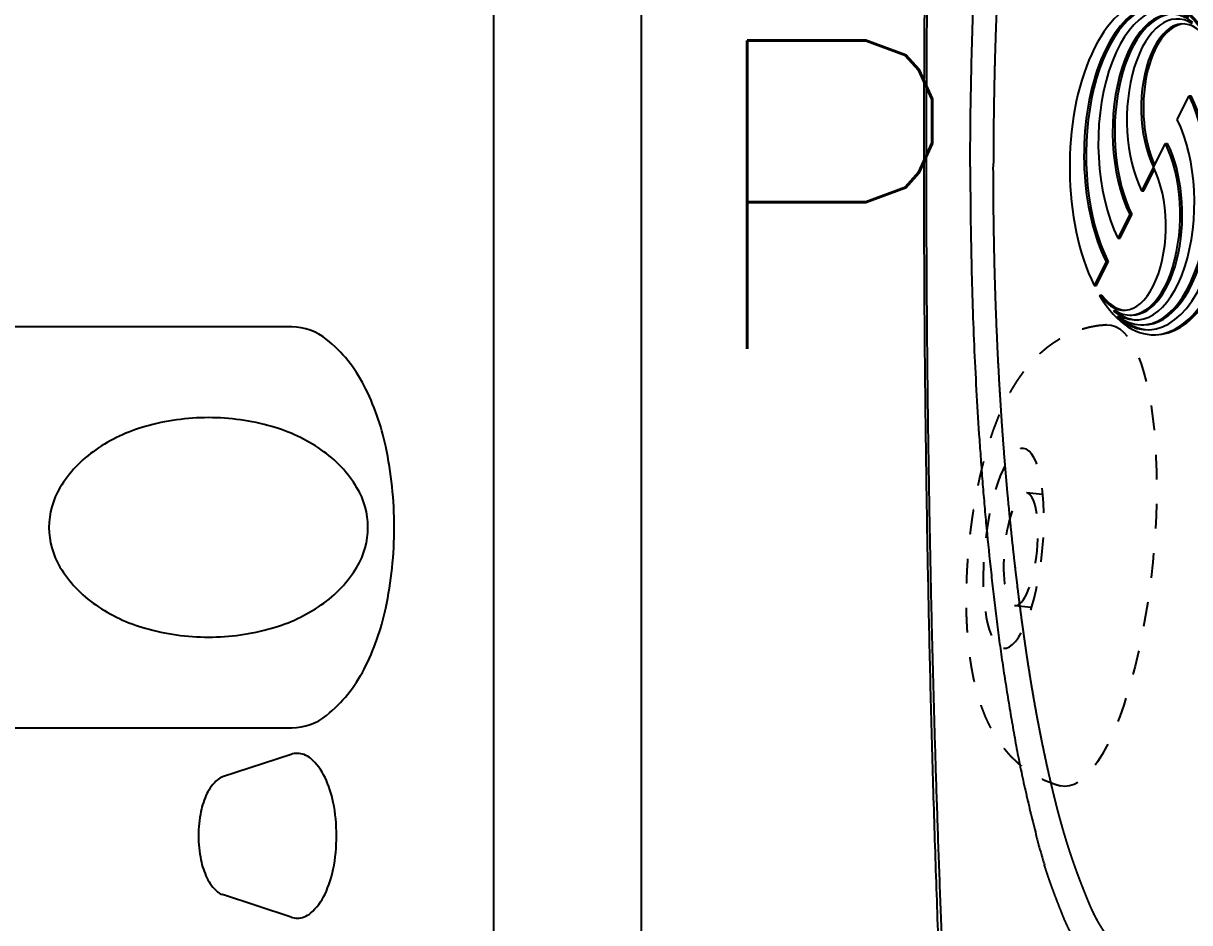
# Model space of a CAD drawing. Extents: x 941 to 1034, y 781 to 934.
# Drawn here: x 1018.178 to 1022.908, y 821.154 to 824.801 of the extents above; entities that cross this region are included whole.
import ezdxf

# ---------------------------------------------------------------- set-up
doc = ezdxf.new("R2010")
doc.units = 0
doc.header["$MEASUREMENT"] = 0
doc.linetypes.add('HIDDEN', pattern=[0.1875, 0.0625, -0.0625, 0.0625])
doc.layers.add('1', color=4, linetype='Continuous')
doc.layers.add('AM_VIS', color=7, linetype='Continuous', lineweight=30)
doc.styles.get("Standard").update_dxf_attribs({"font": 'simplex.shx', "height": 20})

# ---------------------------------------------------------------- blocks, each defined once
blk = doc.blocks.new('LOUNGE PILLOW')
at = {"layer": '1', "color": 3, "extrusion": (0, 1, 0)}
for p, q in [((-0.2453665222212464, -1.140948678194025), (-0.2453665222212464, -1.132288424156181)), ((-0.1492000314740665, -1.189031942996184), (-0.2453665222212464, -1.140948678194025)), ((-0.05303349646585787, -1.237115191071716), (-0.05303349646585787, -1.228454937033872)), ((0.04313304223697401, -1.285198460423135), (-0.05303349646585787, -1.237115191071716)), ((0.7231330339654107, -1.285198457224848), (0.7231330339654107, -1.276538203187004)), ((0.0431330358404125, -1.285198457224848), (0.1392995565850583, -1.333281717597179)), ((0.1392995565850583, -1.324621463559335), (0.0519493270443121, -1.280946348788957)), ((0.1392995371564894, -1.333281727311466), (0.1392995371564894, -1.32462147327362)), ((0.6832995666466672, -1.333281723377979), (0.6832995666466672, -1.324621469340135)), ((0.3316325914389608, -1.420787980986283), (0.2354660615957869, -1.372704735493269)), ((0.2354660615957869, -1.381364989531114), (0.2354660615957869, -1.372704735493269)), ((0.2354660615957869, -1.381364989531114), (0.3316325914389608, -1.429448235024129)), ((0.6434660604707858, -1.381364989531114), (0.6434660604707858, -1.372704735493269)), ((0.3316325914389608, -1.429448235024127), (0.3316325914389608, -1.420787980986283)), ((0.5239656262928492, -1.516954517841803), (0.4277991262083134, -1.468871248370959)), ((0.4277991262083134, -1.477531502408805), (0.4277991262083134, -1.468871248370959)), ((0.4277991262083134, -1.477531502408805), (0.5239656262928492, -1.525614771879649)), ((0.5620610458381066, -1.50291460062453), (0.5620610458381066, -1.494254346586686)), ((0.5640432629085126, -1.503746239635159), (0.5620610458381066, -1.50291460062453)), ((0.5239656457214323, -1.525614762165361), (0.5239656457214323, -1.516954508127517))]:
    blk.add_line(p, q, dxfattribs=at)
at = {"layer": '1', "color": 3, "linetype": 'Continuous'}
blk.add_lwpolyline([(-0.7649638754625698, -2.203038143821818, 0.0008560760000000001), (-0.4962059144741602, -2.205356875809368, 0.0008554172999999999), (-0.2274401725059505, -2.206732163993259, 0.000854853), (0.04132751470721985, -2.20720291327261, 0.0008542441), (0.3100952019203902, -2.206732163993259, 0.0008542917999999999), (0.5788609438886141, -2.205356875809368, 0.0008549892999999999), (0.8476208501219702, -2.203038143821818, 0.0008553716), (1.11636713964063, -2.199813900307248, 0.0008556071), (1.385093004087238, -2.195645240366538, 0.0008567161), (1.653820813778822, -2.190569123653853, 0.0008586967), (1.922553486582785, -2.184546645270078, 0.0008566673), (2.191192787628864, -2.177621573226718, 0.0008512312), (2.459701757262891, -2.169759865737046, 0.0008584089), (2.728455827761366, -2.160971249025835, 0.0008755677000000001), (2.997578522179012, -2.15121098245911, 0.0008505491000000001), (3.26557881025704, -2.140622041541121, 0.0007940603999999999), (3.531937311592216, -2.129208316761792, 0.0008717722999999999), (3.802533529064021, -2.116589512732217, 0.0010303616), (4.079389544804258, -2.102586666916455, 0.0007836229), (4.339290805507972, -2.088901868650996, 0.0002818738), (4.574233600803751, -2.076073950788654, 0.0010911858), (4.87581951566959, -2.057592178461697, 0.0018454134), (5.340132952084673, -2.026550932076329, 0.0009004750999999999), (5.948071604581045, -1.984351760623341, 0.0004789531)], format="xyb", dxfattribs=at)
at = {"layer": '1', "linetype": 'Continuous'}
blk.add_lwpolyline([(-0.7459111737410211, -2.213125211541154, 0.0005783407), (-0.5491029605626778, -2.214724202894985, 0.0005786909), (-0.35228988427194, -2.215874815286462, 0.0005787456), (-0.1554748627362557, -2.216557596266016, 0.0005790079), (0.04134307666686254, -2.216791025660736, 0.0005795511), (0.2381600434475217, -2.216557596266016, 0.0005795964), (0.434975064983206, -2.215873842663981, 0.000579149), (0.6317881412739439, -2.214723230272508, 0.0005788343), (0.8285973270747604, -2.213124238918677, 0.0005785789), (1.025399704518236, -2.211057416152926, 0.0005782644), (1.222196246226844, -2.208543187047297, 0.0005777981), (1.41898403433315, -2.205562099152228, 0.0005772702), (1.615762096214681, -2.202134577539754, 0.0005765557), (1.812527514003989, -2.198241169760319, 0.000575943), (2.009281260323561, -2.193902300885961, 0.0005752449), (2.206023335173398, -2.189099491089598, 0.0005737297000000001), (2.402746930196173, -2.183853165443267, 0.0005710676000000001), (2.599447182279448, -2.178146789364838, 0.0005703529), (2.796142571250343, -2.171997870058926, 0.0005711867), (2.992838932843725, -2.165387927698436, 0.0005679394), (3.189464292996206, -2.158343223090281, 0.0005605372)], format="xyb", dxfattribs=at)
at = {"layer": '1', "color": 3}
for centre, major_axis, start_param, end_param in [((0.0431330358404125, -1.276538203187004), (0.6799999981249998, 0), -6.78583008650255e-16, 2.356194490192351), ((0.0431330358404125, -1.285198457224848), (0.6799999981249998, 0), 5.585053606381851, 8.639379797371937), ((0.09121630199354058, -1.309240090301415), (0.6119999983125, 0), 5.878038335917992, 8.639379797371936), ((0.1392995681466687, -1.324621469340137), (0.5439999984999999, 0), 1.275531971147095e-16, 2.356194490192355), ((0.1392995681466687, -1.333281723377979), (0.5439999984999999, 0), 5.92421820393416, 8.63937979737194), ((0.0431330358404125, -1.285198457224848), (0.6799999981249998, 0), 2.443460952792043, 5.497787143782145), ((0.0431330358404125, -1.276538203187004), (0.6799999981249998, 0), 2.443460952792043, 3.141592653589794), ((-0.1972832949252563, -1.164990311270591), (0.3399999990624999, 0), 2.530727415391766, 5.49778722459435), ((-0.1011167626190002, -1.213073577423723), (0.4759999986875, 0), 2.766130967182529, 5.497787143782136), ((-0.1492000287721282, -1.189031944347157), (0.407999998875, 0), 2.832076719447309, 5.497787143782142), ((0.1873827954426588, -1.357323356454547), (0.4759999986875, 0), 5.907723618512688, 8.639379797371934), ((-0.004950230312729786, -1.261156824148284), (0.6119999983125, 0), 2.736445709132905, 5.497787143782139), ((-0.05303349646585787, -1.237115191071716), (0.5439999984999999, 0), 2.782625525431885, 5.497787143782144), ((-0.1972832949252563, -1.156330057232747), (0.3399999990624999, 0), 3.167066744123299, 5.461757521808035), ((0.2354660615957869, -1.372704735493269), (0.407999998875, 0), 2.653106499985954e-15, 2.356194422848834), ((0.2354660615957869, -1.381364989531114), (0.407999998875, 0), 5.973669315762607, 8.639379730028423), ((-0.1011167626190002, -1.204413323385879), (0.4759999986875, 0), 3.159787468530046, 5.497787143782136), ((0.2835493277489149, -1.405406622607678), (0.3399999990624999, 0), 5.672320185715757, 8.639379797371939), ((-0.004950230312729786, -1.252496570110438), (0.6119999983125, 0), 3.15574386782895, 5.497787143782138), ((0.09121630199354058, -1.300579836263569), (0.6119999983125, 0), 5.886814353593554, 6.26903409294043), ((0.1873827954426588, -1.348663102416701), (0.4759999986875, 0), 5.907723618512687, 6.264990492239334), ((0.2835493277489149, -1.396746368569834), (0.3399999990624999, 0), 5.672320185715757, 6.25771121664608), ((0.6271872879442526, -1.444000003072691), (0.003263999991, 0), 2.832087622090805, 5.907723620772615), ((0.6271872879442526, -1.435339749034847), (0.003263999991, 0), 4.979531656043787, 5.907723620772099), ((0.6511717038781057, -1.429315111684613), (0.0027199999925, 0), 2.782615549082954, 5.878038345269388)]:
    blk.add_ellipse(centre, major_axis=major_axis, ratio=0.5000000000000006, start_param=start_param, end_param=end_param, dxfattribs=at)
at = {"layer": '1', "color": 3, "linetype": 'Continuous'}
for points, degree, knots in [([(3.300545817769688, -1.212966751194426), (3.311993769196917, -1.224328520072334), (3.322188434615171, -1.236202624249916), (3.331174357663173, -1.248497501970675), (3.338996081944373, -1.261121591478105), (3.345698151093572, -1.273983331055), (3.351325108733789, -1.286991158984144), (3.356986214291709, -1.300077926588564), (3.361500466579386, -1.313274907977835), (3.364882685973953, -1.326536143553163), (3.367147692860527, -1.33981567379433), (3.368310307616198, -1.353067539181133), (3.368385350622091, -1.366245780154056), (3.368469313850909, -1.380990494288454), (3.36713968433429, -1.395580536928094), (3.364414535933108, -1.409973148001907), (3.360311942516049, -1.42412556736026), (3.354849977939992, -1.437995034932058), (3.348046716065824, -1.451538790646229), (3.34466302098842, -1.458274962285586), (3.340950652678288, -1.464919362826379), (3.336906167782587, -1.471466518144503), (3.332526122940578, -1.477910953997995), (3.327807074787557, -1.484247196144889), (3.322745579970714, -1.490469770343232), (3.317707378691395, -1.496663707615635), (3.312337962824031, -1.502736813465372), (3.306633836037975, -1.508682023609321), (3.300591501994674, -1.514492273725057), (3.294207464355623, -1.520160499568732), (3.28747822678622, -1.525679636778648), (3.280349987114761, -1.531526024700884), (3.273175429464615, -1.537320752744812), (3.265941140076976, -1.543059072903535), (3.258633705181254, -1.548736237013056), (3.251239711026543, -1.554347496987919), (3.243745743842368, -1.559888104742683), (3.236043492350305, -1.565582705879464), (3.228240402525913, -1.571203385343722), (3.220325546383464, -1.576745658406949), (3.212287995941082, -1.582205040419229), (3.20411682320912, -1.58757704673063), (3.195801100197869, -1.59285719257338), (3.178724053767183, -1.603700422414036), (3.161049887369202, -1.614150496779175), (3.142709012111183, -1.624151350532614), (3.123631839080588, -1.633646918498908), (3.103748779372822, -1.642581135463285), (3.082990244079312, -1.650897936368153), (3.066026392957099, -1.657694416474733), (3.049059155898817, -1.664435659346058), (3.032067655596379, -1.671108289756599), (3.015031014761178, -1.677698932441533), (2.997928356077196, -1.68419421213606), (2.980738802248098, -1.690580753614626), (2.963191458152437, -1.69710022714716), (2.945552570700698, -1.703505183892091), (2.927799778668088, -1.70978017244871), (2.909910720825778, -1.715909741416326), (2.891863035945079, -1.721878439394239), (2.87363436280117, -1.727670815021035)], 6, [0, 0, 0, 0, 0, 0, 0, 0.1, 0.1, 0.1, 0.1, 0.1, 0.1, 0.2, 0.2, 0.2, 0.2, 0.2, 0.2, 0.3, 0.3, 0.3, 0.3, 0.3, 0.3, 0.4, 0.4, 0.4, 0.4, 0.4, 0.4, 0.5, 0.5, 0.5, 0.5, 0.5, 0.5, 0.6, 0.6, 0.6, 0.6, 0.6, 0.6, 0.7, 0.7, 0.7, 0.7, 0.7, 0.7, 0.8, 0.8, 0.8, 0.8, 0.8, 0.8, 0.9000000000000001, 0.9000000000000001, 0.9000000000000001, 0.9000000000000001, 0.9000000000000001, 0.9000000000000001, 1, 1, 1, 1, 1, 1, 1]), ([(-3.198637771692773, -1.307236462497851), (-3.19856678357506, -1.311685638839347), (-3.198348384404625, -1.316084708246212), (-3.197986676481236, -1.320432302032717), (-3.197485762104634, -1.324727051513158), (-3.196849743574518, -1.328967588001813), (-3.196082723190614, -1.333152542812972), (-3.195188803252691, -1.337280547260928), (-3.194172086060476, -1.341350232659959), (-3.193036673913667, -1.345360230324349), (-3.191786669112048, -1.349309171568393), (-3.190426173955316, -1.353195687706364), (-3.188959290743185, -1.357018410052561), (-3.187390121775422, -1.360775969921256), (-3.185593814212751, -1.364769893261531), (-3.183704764352825, -1.368718642467396), (-3.181732509550841, -1.372628387478045), (-3.179426421728138, -1.37698766898048), (-3.177040769359607, -1.38131556365488), (-3.176927239092834, -1.381517793945179), (-3.176907240448827, -1.381553386101977), (-3.176671615903345, -1.38196974070377), (-3.176399163360543, -1.382445746636201), (-3.176101403259025, -1.382960892501476), (-3.175789856037397, -1.383494666901797), (-3.175476042134264, -1.38402655843937), (-3.175171481988286, -1.384536055716392), (-3.173353626380106, -1.387451182167982), (-3.171467398513045, -1.390283911059807), (-3.169527156898937, -1.393023176149629), (-3.16744617451657, -1.395790584087656), (-3.165342961138762, -1.398440384377594), (-3.163248866327478, -1.400958999107075), (-3.161195239644599, -1.403332850363721), (-3.159574290615808, -1.40515424163743), (-3.158013727693501, -1.406875359095398), (-3.156517747729907, -1.408501204040249), (-3.155090547577331, -1.410036777774604), (-3.153736324087987, -1.411487081601074), (-3.152459274114207, -1.412857116822284), (-3.151263594508222, -1.414151884740857), (-3.150797009263016, -1.414662405225354), (-3.150453262484348, -1.415040456980698), (-3.150412710882549, -1.415085173808706), (-3.150392460966643, -1.415107513403996), (-3.150382342446818, -1.41511867854301), (-3.150379813485898, -1.415121469344715), (-3.15037854910571, -1.415122864673251), (-3.150104577120615, -1.415422267068276), (-3.149760831464476, -1.415792791805128), (-3.14935793081942, -1.416222743516386), (-3.148906493867656, -1.41670042683462), (-3.148417139291325, -1.417214146392425), (-3.147900485772652, -1.417752206822374), (-3.147367151993777, -1.418302912757046), (-3.14682775663691, -1.418854568829033), (-3.146292918384205, -1.419395479670897), (-3.145773255917845, -1.419913949915244), (-3.145279387920027, -1.420398284194636), (-3.142612068836769, -1.422907018768385), (-3.139886953777136, -1.425321463164909), (-3.137127322661399, -1.427633493050262), (-3.134978542824271, -1.429351443149312), (-3.132836087099079, -1.431004161738773), (-3.130729372578472, -1.432580431436268), (-3.128687816355054, -1.434069034859441), (-3.127167465520884, -1.435157456301493), (-3.125713155782364, -1.436187094748217), (-3.124341496285467, -1.437151615818753), (-3.123189114732142, -1.437960523789229), (-3.122112152520245, -1.4387177293553), (-3.121109794016604, -1.439425435759475), (-3.120181223587977, -1.440085846244237), (-3.119325625601249, -1.440701164052097), (-3.118228577172715, -1.441503931926167), (-3.117229243141779, -1.442252617728144), (-3.116874825172204, -1.442523071099892), (-3.116721982593774, -1.44264059867896), (-3.116646143467321, -1.442699123601596), (-3.116608363009902, -1.442728331371249), (-3.1165989320763, -1.442735627859225), (-3.116380814207929, -1.442904302302232), (-3.116085296309706, -1.443132655500136), (-3.115733426113081, -1.443404392593425), (-3.115346251349507, -1.443703218722611), (-3.114944819750448, -1.444012839028176), (-3.114550179047299, -1.444316958650617), (-3.114183376971539, -1.444599282730444), (-3.106922018663454, -1.450131890493314), (-3.099671701154563, -1.455560278882444), (-3.092425906965445, -1.460903793832379), (-3.085169292577362, -1.466189036593217), (-3.077774546720164, -1.471493258924077), (-3.070216096219411, -1.476800740290692), (-3.062484882305441, -1.482104632699855), (-3.05457184620839, -1.487398088158379), (-3.046467929158467, -1.492674258673066), (-3.038164072385868, -1.497926296250728), (-3.029651217120801, -1.503147352898171), (-3.020920304593474, -1.508330580622193), (-3.011962276034069, -1.513469131429613), (-3.00481075104689, -1.51741136927614), (-2.997610835583529, -1.521213890936817), (-2.990364545888227, -1.524888940133458), (-2.983073898205248, -1.528448760587914), (-2.97574090877886, -1.531905596022003), (-2.968367593853287, -1.535271690157554), (-2.96095596967281, -1.538559286716403), (-2.953508052481638, -1.541780629420376), (-2.946025858524081, -1.544947961991305), (-2.938511404044363, -1.548073528151015), (-2.930966705286707, -1.551169571621347), (-2.923393778495424, -1.554248336124125), (-2.915794639914751, -1.557322065381179), (-2.902092745376493, -1.56282813904787), (-2.888411130647569, -1.568264039112133), (-2.87473955547739, -1.573630583419416), (-2.861067779615325, -1.578928589815185), (-2.8473855628108, -1.584158876144894), (-2.833682664813182, -1.589322260253994), (-2.819948845371869, -1.594419559987941), (-2.806173864236243, -1.5994515931922), (-2.792347481155744, -1.604419177712217), (-2.778459455879727, -1.609323131393449), (-2.764499548157588, -1.614164272081357), (-2.750457517738738, -1.618943417621399), (-2.730951335220723, -1.625419460024943), (-2.711308791217363, -1.631747792071302), (-2.691537642619949, -1.637933176570318), (-2.671645646319831, -1.643980376331825), (-2.651640559208246, -1.649894154165679), (-2.631530138176515, -1.655679272881727), (-2.611322140115874, -1.66134049528981), (-2.591024321917644, -1.666882584199776), (-2.570644440473089, -1.672310302421472), (-2.550190252673531, -1.67762841276474), (-2.529669515410205, -1.682841678039434), (-2.509089985574462, -1.687954861055388), (-2.488459420057538, -1.692972724622461), (-2.46778557575071, -1.697900031550486), (-2.447076209545315, -1.702741544649321), (-2.426339078332603, -1.7075020267288), (-2.405581939003881, -1.712186240598776), (-2.384812548450427, -1.716798949069098), (-2.36403866356352, -1.721344914949604), (-2.343268041234438, -1.725828901050146), (-2.307097527987523, -1.733460127261697), (-2.270829519065842, -1.740862196872662), (-2.234468419804216, -1.748042098104708), (-2.198018635537423, -1.755006819179496), (-2.161484571600198, -1.761763348318684), (-2.124870633327362, -1.768318673743931), (-2.088181226053678, -1.774679783676909), (-2.051420755113895, -1.780853666339276), (-2.014593625842849, -1.786847309952694), (-1.977704243575303, -1.792667702738822), (-1.940757013645992, -1.798321832919328), (-1.903756341389766, -1.80381668871588), (-1.86670663214133, -1.809159258350125), (-1.829612291235534, -1.814356530043735), (-1.792477724007085, -1.819415492018365), (-1.755307335790832, -1.824343132495695), (-1.718105531921495, -1.829146439697363), (-1.680876717733895, -1.833832401845051), (-1.643625298562782, -1.838408007160414), (-1.606355679742947, -1.842880243865112), (-1.524809263479284, -1.852265885024671), (-1.443109944151814, -1.861096730421179), (-1.361267932020013, -1.869381266291011), (-1.279293437343284, -1.877127978870542), (-1.197196670381103, -1.884345354396151), (-1.114987841392917, -1.891041879104215), (-1.032677160638144, -1.897226039231104), (-0.9502748383762736, -1.902906321013196), (-0.8677910848667238, -1.908091210686869), (-0.7852361103689276, -1.912789194488496), (-0.7026201251423743, -1.917008758654461), (-0.6199533394464538, -1.920758389421128), (-0.5372459635406415, -1.924046573024883), (-0.4545082076844125, -1.926881795702096), (-0.3717502821371568, -1.929272543689144), (-0.2889823971583638, -1.931227303222402), (-0.2062147630074662, -1.932754560538253), (-0.1234575899438681, -1.933862801873067), (-0.04072108822708742, -1.934560513463218), (0.04198453188347173, -1.934856181545076)], 1, [0, 0, 0.1465293281567172, 0.2930586563134344, 0.4395879844701516, 0.5861173126268688, 0.732646640783586, 0.8791759689403033, 1.02570529709702, 1.172234625253738, 1.318763953410455, 1.465293281567172, 1.611822609723889, 1.758351937880607, 1.904881266037324, 2.062978833214912, 2.221076400392501, 2.379173967570089, 2.556995493782658, 2.734817019995226, 2.743151720676471, 2.744618819860382, 2.760269943093321, 2.77592106632626, 2.791572189559199, 2.807223312792138, 2.822874436025077, 2.838525559258016, 2.932555173172671, 3.026584787087326, 3.12061440100198, 3.219289512680997, 3.317964624360014, 3.416639736039031, 3.515314847718048, 3.595786025922794, 3.67625720412754, 3.756728382332287, 3.837199560537033, 3.91767073874178, 3.998141916946526, 4.078613095151272, 4.111505821228873, 4.13617514505238, 4.139109343683881, 4.140576442899199, 4.141309992494601, 4.141493379892512, 4.141585073591441, 4.158667448711029, 4.175749823830616, 4.192832198950204, 4.209914574069792, 4.226996949189379, 4.244079324308967, 4.261161699428555, 4.278244074548143, 4.295326449667731, 4.312408824787318, 4.329491199906906, 4.423615630457716, 4.517740061008526, 4.611864491559335, 4.684677039172589, 4.757489586785844, 4.830302134399099, 4.903114682012353, 4.95948894332584, 5.015863204639326, 5.072237465952814, 5.122891105874406, 5.173544745795999, 5.224198385717592, 5.274852025639184, 5.325505665560777, 5.396864580453219, 5.468223495345661, 5.494951858894283, 5.506688676654241, 5.512557076010099, 5.515491274679586, 5.516224824275539, 5.529638458964388, 5.543052093653236, 5.556465728342084, 5.569879363030932, 5.583292997719781, 5.59670663240863, 5.610120267097478, 5.891809209947054, 6.173524699131518, 6.45524018831598, 6.736955677500443, 7.020561928422469, 7.304168179344495, 7.587774430266522, 7.871380681188549, 8.154986932110575, 8.438593183032602, 8.722199433954628, 9.005805684876655, 9.28941193579868, 9.512139470845279, 9.734867005891875, 9.957594540938473, 10.18032207598507, 10.40304961103167, 10.62577714607827, 10.84850468112486, 11.07123221617146, 11.29395975121806, 11.51668728626466, 11.73941482131125, 11.96214235635785, 12.18486989140445, 12.58620718884622, 12.98754448628799, 13.38888178372976, 13.79021908117154, 14.1915563786133, 14.59289367605508, 14.99423097349685, 15.39556827093862, 15.79690556838039, 16.19824286582216, 16.59958016326394, 17.00091746070571, 17.55465007843758, 18.10838269616946, 18.66211531390134, 19.21584793163321, 19.76958054936508, 20.32331316709696, 20.87704578482883, 21.43077840256071, 21.98451102029259, 22.53824363802446, 23.09197625575634, 23.64570887348821, 24.19944149122009, 24.75317410895196, 25.30690672668384, 25.86063934441572, 26.41437196214759, 26.96810457987946, 27.52183719761134, 28.07556981534321, 29.03871130214443, 30.00185278894566, 30.96499427574688, 31.92813576254811, 32.89127724934933, 33.85441873615055, 34.81756022295177, 35.780701709753, 36.74384319655422, 37.70698468335544, 38.67012617015666, 39.63326765695789, 40.59640914375911, 41.55955063056034, 42.52269211736156, 43.48583360416279, 44.44897509096401, 45.41211657776523, 46.37525806456645, 47.33839955136767, 49.44327114375019, 51.5481427361327, 53.65301432851522, 55.75788592089773, 57.86275751328025, 59.96762910566277, 62.07250069804528, 64.1773722904278, 66.28224388281032, 68.38711547519283, 70.49198706757534, 72.59685865995786, 74.70173025234038, 76.80660184472289, 78.91147343710541, 81.01634502948792, 83.12121662187045, 85.22608821425297, 87.33095980663546, 89.43583139901799, 89.43583139901799]), ([(3.2839508745149, -1.307236462497851), (3.283879886397187, -1.311685638839347), (3.283661487226752, -1.316084708246212), (3.283299779303363, -1.320432302032717), (3.282798864926761, -1.324727051513158), (3.282162846396645, -1.328967588001813), (3.281395826012755, -1.333152542812972), (3.280501906074818, -1.337280547260928), (3.279485188882603, -1.341350232659959), (3.278349776735794, -1.345360230324349), (3.277099771934175, -1.349309171568393), (3.275739276777443, -1.353195687706364), (3.274272393565312, -1.357018410052561), (3.272703224597549, -1.360775969921256), (3.270906917034878, -1.364769893261531), (3.269017867174938, -1.368718642467396), (3.267045612372968, -1.372628387478045), (3.264739524550265, -1.37698766898048), (3.262353872181734, -1.38131556365488), (3.262240341914961, -1.381517793945179), (3.26222034327094, -1.381553386101977), (3.261984718725472, -1.38196974070377), (3.261712266182656, -1.382445746636201), (3.261414506081152, -1.382960892501476), (3.261102958859524, -1.383494666901797), (3.260789144956391, -1.38402655843937), (3.260484584810399, -1.384536055716392), (3.258666729202233, -1.387451182167982), (3.256780501335157, -1.390283911059807), (3.254840259721064, -1.393023176149629), (3.252759277338697, -1.395790584087656), (3.250656063960889, -1.398440384377594), (3.248561969149605, -1.400958999107075), (3.246508342466726, -1.403332850363721), (3.244887393437949, -1.40515424163743), (3.243326830515628, -1.406875359095398), (3.24183085055202, -1.408501204040249), (3.240403650399458, -1.410036777774604), (3.239049426910114, -1.411487081601074), (3.237772376936334, -1.412857116822284), (3.236576697330349, -1.414151884740857), (3.236110112085129, -1.414662405225354), (3.235766365306475, -1.415040456980698), (3.235725813704676, -1.415085173808706), (3.23570556378877, -1.415107513403996), (3.235695445268945, -1.41511867854301), (3.235692916308025, -1.415121469344715), (3.235691651927823, -1.415122864673251), (3.235417679942742, -1.415422267068276), (3.235073934286604, -1.415792791805128), (3.234671033641547, -1.416222743516386), (3.234219596689798, -1.41670042683462), (3.233730242113452, -1.417214146392425), (3.233213588594765, -1.417752206822374), (3.232680254815904, -1.418302912757046), (3.232140859459037, -1.418854568829033), (3.231606021206332, -1.419395479670897), (3.231086358739972, -1.419913949915244), (3.230592490742154, -1.420398284194636), (3.227925171658882, -1.422907018768385), (3.225200056599249, -1.425321463164909), (3.222440425483526, -1.427633493050262), (3.220291645646398, -1.429351443149312), (3.218149189921206, -1.431004161738773), (3.216042475400599, -1.432580431436268), (3.214000919177181, -1.434069034859441), (3.212480568343011, -1.435157456301493), (3.211026258604491, -1.436187094748217), (3.209654599107594, -1.437151615818753), (3.208502217554269, -1.437960523789229), (3.207425255342372, -1.4387177293553), (3.206422896838717, -1.439425435759475), (3.205494326410104, -1.440085846244237), (3.204638728423376, -1.440701164052097), (3.203541679994856, -1.441503931926167), (3.202542345963906, -1.442252617728144), (3.202187927994345, -1.442523071099892), (3.202035085415901, -1.44264059867896), (3.201959246289448, -1.442699123601596), (3.201921465832015, -1.442728331371249), (3.201912034898427, -1.442735627859225), (3.201693917030056, -1.442904302302232), (3.201398399131833, -1.443132655500136), (3.201046528935194, -1.443404392593425), (3.200659354171634, -1.443703218722611), (3.200257922572575, -1.444012839028176), (3.199863281869426, -1.444316958650617), (3.199496479793666, -1.444599282730444), (3.192235121485567, -1.450131890493314), (3.18498480397669, -1.455560278882444), (3.177739009787572, -1.460903793832379), (3.170482395399489, -1.466189036593217), (3.163087649542291, -1.471493258924077), (3.155529199041538, -1.476800740290692), (3.147797985127568, -1.482104632699855), (3.139884949030517, -1.487398088158379), (3.131781031980594, -1.492674258673066), (3.123477175207995, -1.497926296250728), (3.114964319942928, -1.503147352898171), (3.106233407415601, -1.508330580622193), (3.097275378856182, -1.513469131429613), (3.090123853869017, -1.51741136927614), (3.082923938405656, -1.521213890936817), (3.075677648710354, -1.524888940133458), (3.068387001027375, -1.528448760587914), (3.061054011600987, -1.531905596022003), (3.053680696675414, -1.535271690157554), (3.046269072494937, -1.538559286716403), (3.038821155303765, -1.541780629420376), (3.031338961346194, -1.544947961991305), (3.023824506866475, -1.548073528151015), (3.016279808108834, -1.551169571621347), (3.008706881317551, -1.554248336124125), (3.001107742736878, -1.557322065381179), (2.98740584819862, -1.56282813904787), (2.973724233469682, -1.568264039112133), (2.960052658299517, -1.573630583419416), (2.946380882437452, -1.578928589815185), (2.932698665632927, -1.584158876144894), (2.918995767635295, -1.589322260253994), (2.905261948193996, -1.594419559987941), (2.89148696705837, -1.5994515931922), (2.877660583977871, -1.604419177712217), (2.863772558701839, -1.609323131393449), (2.849812650979715, -1.614164272081357), (2.835770620560865, -1.618943417621399), (2.81626443804285, -1.625419460024943), (2.79662189403949, -1.631747792071302), (2.776850745442076, -1.637933176570318), (2.756958749141958, -1.643980376331825), (2.736953662030373, -1.649894154165679), (2.716843240998642, -1.655679272881727), (2.696635242938001, -1.66134049528981), (2.676337424739771, -1.666882584199776), (2.655957543295216, -1.672310302421472), (2.635503355495658, -1.67762841276474), (2.614982618232318, -1.682841678039434), (2.594403088396589, -1.687954861055388), (2.573772522879665, -1.692972724622461), (2.553098678572837, -1.697900031550486), (2.532389312367442, -1.702741544649321), (2.511652181154744, -1.7075020267288), (2.490895041826008, -1.712186240598776), (2.470125651272554, -1.716798949069098), (2.449351766385632, -1.721344914949604), (2.428581144056551, -1.725828901050146), (2.39241063080965, -1.733460127261697), (2.356142621887969, -1.740862196872662), (2.319781522626343, -1.748042098104708), (2.28333173835955, -1.755006819179496), (2.246797674422325, -1.761763348318684), (2.210183736149474, -1.768318673743931), (2.173494328875805, -1.774679783676909), (2.136733857936022, -1.780853666339276), (2.099906728664976, -1.786847309952694), (2.06301734639743, -1.792667702738822), (2.026070116468119, -1.798321832919328), (1.989069444211879, -1.80381668871588), (1.952019734963471, -1.809159258350125), (1.914925394057661, -1.814356530043735), (1.877790826829212, -1.819415492018365), (1.840620438612959, -1.824343132495695), (1.803418634743622, -1.829146439697363), (1.766189820556022, -1.833832401845051), (1.728938401384909, -1.838408007160414), (1.691668782565074, -1.842880243865112), (1.610122366301411, -1.852265885024671), (1.528423046973941, -1.861096730421179), (1.446581034842126, -1.869381266291011), (1.364606540165425, -1.877127978870542), (1.28250977320323, -1.884345354396151), (1.200300944215044, -1.891041879104215), (1.117990263460271, -1.897226039231104), (1.035587941198401, -1.902906321013196), (0.9531041876888509, -1.908091210686869), (0.8705492131910546, -1.912789194488496), (0.7879332279645013, -1.917008758654461), (0.705266442268595, -1.920758389421128), (0.6225590663627685, -1.924046573024883), (0.5398213105065395, -1.926881795702096), (0.4570633849592838, -1.929272543689144), (0.3742954999804908, -1.931227303222402), (0.2915278658295932, -1.932754560538253), (0.2087706927659951, -1.933862801873067), (0.1260341910492144, -1.934560513463218), (0.04332857093865528, -1.934856181545076)], 1, [0, 0, 0.1465293281567172, 0.2930586563134344, 0.4395879844701516, 0.5861173126268688, 0.732646640783586, 0.8791759689403033, 1.02570529709702, 1.172234625253738, 1.318763953410455, 1.465293281567172, 1.611822609723889, 1.758351937880607, 1.904881266037324, 2.062978833214912, 2.221076400392501, 2.379173967570089, 2.556995493782658, 2.734817019995226, 2.743151720676471, 2.744618819860382, 2.760269943093321, 2.77592106632626, 2.791572189559199, 2.807223312792138, 2.822874436025077, 2.838525559258016, 2.932555173172671, 3.026584787087326, 3.12061440100198, 3.219289512680997, 3.317964624360014, 3.416639736039031, 3.515314847718048, 3.595786025922794, 3.67625720412754, 3.756728382332287, 3.837199560537033, 3.91767073874178, 3.998141916946526, 4.078613095151272, 4.111505821228873, 4.13617514505238, 4.139109343683881, 4.140576442899199, 4.141309992494601, 4.141493379892512, 4.141585073591441, 4.158667448711029, 4.175749823830616, 4.192832198950204, 4.209914574069792, 4.226996949189379, 4.244079324308967, 4.261161699428555, 4.278244074548143, 4.295326449667731, 4.312408824787318, 4.329491199906906, 4.423615630457716, 4.517740061008526, 4.611864491559335, 4.684677039172589, 4.757489586785844, 4.830302134399099, 4.903114682012353, 4.95948894332584, 5.015863204639326, 5.072237465952814, 5.122891105874406, 5.173544745795999, 5.224198385717592, 5.274852025639184, 5.325505665560777, 5.396864580453219, 5.468223495345661, 5.494951858894283, 5.506688676654241, 5.512557076010099, 5.515491274679586, 5.516224824275539, 5.529638458964388, 5.543052093653236, 5.556465728342084, 5.569879363030932, 5.583292997719781, 5.59670663240863, 5.610120267097478, 5.891809209947054, 6.173524699131518, 6.45524018831598, 6.736955677500443, 7.020561928422469, 7.304168179344495, 7.587774430266522, 7.871380681188549, 8.154986932110575, 8.438593183032602, 8.722199433954628, 9.005805684876655, 9.28941193579868, 9.512139470845279, 9.734867005891875, 9.957594540938473, 10.18032207598507, 10.40304961103167, 10.62577714607827, 10.84850468112486, 11.07123221617146, 11.29395975121806, 11.51668728626466, 11.73941482131125, 11.96214235635785, 12.18486989140445, 12.58620718884622, 12.98754448628799, 13.38888178372976, 13.79021908117154, 14.1915563786133, 14.59289367605508, 14.99423097349685, 15.39556827093862, 15.79690556838039, 16.19824286582216, 16.59958016326394, 17.00091746070571, 17.55465007843758, 18.10838269616946, 18.66211531390134, 19.21584793163321, 19.76958054936508, 20.32331316709696, 20.87704578482883, 21.43077840256071, 21.98451102029259, 22.53824363802446, 23.09197625575634, 23.64570887348821, 24.19944149122009, 24.75317410895196, 25.30690672668384, 25.86063934441572, 26.41437196214759, 26.96810457987946, 27.52183719761134, 28.07556981534321, 29.03871130214443, 30.00185278894566, 30.96499427574688, 31.92813576254811, 32.89127724934933, 33.85441873615055, 34.81756022295177, 35.780701709753, 36.74384319655422, 37.70698468335544, 38.67012617015666, 39.63326765695789, 40.59640914375911, 41.55955063056034, 42.52269211736156, 43.48583360416279, 44.44897509096401, 45.41211657776523, 46.37525806456645, 47.33839955136767, 49.44327114375019, 51.5481427361327, 53.65301432851522, 55.75788592089773, 57.86275751328025, 59.96762910566277, 62.07250069804528, 64.1773722904278, 66.28224388281032, 68.38711547519283, 70.49198706757534, 72.59685865995786, 74.70173025234038, 76.80660184472289, 78.91147343710541, 81.01634502948792, 83.12121662187045, 85.22608821425297, 87.33095980663546, 89.43583139901799, 89.43583139901799]), ([(0.04272233670627656, -2.02835041463694), (-0.0779166574213832, -2.028356033402154), (-0.2588895482582814, -2.026368798797424), (-0.4999681987189462, -2.019914207308638), (-0.68064524196663, -2.013262822246933), (-0.8610589691076029, -2.004316653966136), (-1.011151402050061, -1.99511390463222), (-1.131065231613633, -1.986776292328436), (-1.220926531247798, -1.980076000605525), (-1.310658330237885, -1.972754364212141), (-1.43005296802707, -1.961994087482463), (-1.549110663814474, -1.94993795092566), (-1.667835845836549, -1.936704908638747), (-1.756756381006966, -1.926305804625306), (-1.84547414510763, -1.915260520907793), (-1.933725955621398, -1.903079928661693), (-2.021598720941327, -1.890013479873813), (-2.109115696436447, -1.876132324053852), (-2.181798843729567, -1.863988526454758), (-2.239842452787343, -1.854003956569779), (-2.283331779842356, -1.846392063090354), (-2.326610906748741, -1.838413037581779), (-2.383902703920768, -1.827131609485393), (-2.440692785562916, -1.815091704515066), (-2.496983544959463, -1.802353307734261), (-2.539045389451331, -1.792561268865164), (-2.580937847222614, -1.782521601232514), (-2.622689533225511, -1.772268403193756), (-2.657426024895926, -1.763611551121155), (-2.685174342688569, -1.756611395619441), (-2.702432454746884, -1.752137886109111), (-2.716149929010513, -1.748463676003194), (-2.726311817858445, -1.745588533032649), (-2.736569603192081, -1.742795531741098), (-2.750013111381165, -1.738858487012685), (-2.766814549828609, -1.733926521311936), (-2.780089666815229, -1.729831026581095), (-2.786700114983745, -1.727759763885611)], 3, [0, 0, 0, 0, 0.125, 0.1875, 0.25, 0.3125, 0.375, 0.40625, 0.4375, 0.46875, 0.5, 0.5625, 0.59375, 0.625, 0.65625, 0.6875, 0.71875, 0.75, 0.78125, 0.796875, 0.8125, 0.828125, 0.84375, 0.875, 0.890625, 0.90625, 0.921875, 0.9375, 0.953125, 0.9609375, 0.96875, 0.97265625, 0.9765625, 0.98046875, 0.984375, 0.9921875, 1, 1, 1, 1]), ([(0.04259076611585044, -2.02835041463694), (0.163229760243496, -2.028356033402154), (0.3442026510804084, -2.026368798797424), (0.5852813015410732, -2.019914207308638), (0.765958344788757, -2.013262822246933), (0.9463720719297157, -2.004316653966136), (1.096464504872188, -1.99511390463222), (1.216378334435746, -1.986776292328436), (1.306239634069925, -1.980076000605525), (1.395971433060012, -1.972754364212141), (1.515366070849183, -1.961994087482463), (1.634423766636601, -1.94993795092566), (1.753148948658676, -1.936704908638747), (1.842069483829093, -1.926305804625306), (1.930787247929743, -1.915260520907793), (2.019039058443525, -1.903079928661693), (2.106911823763454, -1.890013479873813), (2.19442879925856, -1.876132324053852), (2.267111946551694, -1.863988526454758), (2.32515555560947, -1.854003956569779), (2.368644882664483, -1.846392063090354), (2.411924009570868, -1.838413037581779), (2.469215806742895, -1.827131609485393), (2.526005888385043, -1.815091704515066), (2.58229664778159, -1.802353307734261), (2.624358492273458, -1.792561268865164), (2.666250950044741, -1.782521601232514), (2.708002636047638, -1.772268403193756), (2.742739127718067, -1.763611551121155), (2.770487445510696, -1.756611395619441), (2.787745557569011, -1.752137886109111), (2.80146303183264, -1.748463676003194), (2.811624920680572, -1.745588533032649), (2.821882706014208, -1.742795531741098), (2.835326214203292, -1.738858487012685), (2.852127652650736, -1.733926521311936), (2.865402769637356, -1.729831026581095), (2.872013217805872, -1.727759763885611)], 3, [0, 0, 0, 0, 0.125, 0.1875, 0.25, 0.3125, 0.375, 0.40625, 0.4375, 0.46875, 0.5, 0.5625, 0.59375, 0.625, 0.65625, 0.6875, 0.71875, 0.75, 0.78125, 0.796875, 0.8125, 0.828125, 0.84375, 0.875, 0.890625, 0.90625, 0.921875, 0.9375, 0.953125, 0.9609375, 0.96875, 0.97265625, 0.9765625, 0.98046875, 0.984375, 0.9921875, 1, 1, 1, 1])]:
    blk.add_open_spline(points, degree=degree, knots=knots, dxfattribs=at)
at = {"layer": 'AM_VIS'}
blk.add_open_spline([(2.87363436280117, -1.727670815021035), (2.873468137376506, -1.727685641970343), (2.873301911853602, -1.727700467898277), (2.873135686236438, -1.727715292765556), (2.872969460521063, -1.727730116572179), (2.872803234711398, -1.727744939357432), (2.872637008803565, -1.727759761082023)], degree=6, dxfattribs=at)
blk = doc.blocks.new('2005ENVOY')
at = {"layer": '1', "color": 3}
for p, q in [((78.65289721968293, 20.33708527658325), (78.65289721968293, 26.82700268336896)), ((77.83055985563112, 21.16142714882074), (77.55324079075478, 21.06990994489604)), ((77.83055985563112, 20.50151421008297), (77.55324079075478, 20.59303141400767))]:
    blk.add_line(p, q, dxfattribs=at)
at = {"layer": '1', "color": 2}
for p, q in [((79.251112288267, 26.84362224481413), (79.251112288267, 20.30008678694196)), ((77.83321238836777, 22.89457979195015), (72.27632097548451, 22.89457979195015)), ((72.27632097548451, 21.26950816800206), (77.83321238836777, 21.26950816800206))]:
    blk.add_line(p, q, dxfattribs=at)
at = {"layer": '1', "color": 3, "linetype": 'HIDDEN', "ltscale": 0.5}
blk.add_line((80.81298632567268, 22.22277796165702), (80.87810220984966, 22.21627125337102), dxfattribs=at)
at = {"layer": '1', "color": 3, "linetype": 'HIDDEN', "ltscale": 2}
blk.add_line((80.76724857942077, 21.76505745898339), (80.83236446359774, 21.75855075069728), dxfattribs=at)
at = {"layer": '1', "color": 2}
for centre, radius, start, end in [((77.83321238836777, 22.66951472061498), 0.2250650713351767, 51.01461883288339, 89.99999999998697), ((77.60744064194444, 22.39056433630469), 0.5839330113770386, 27.10237163353704, 51.0146188329017), ((77.2439621466466, 22.20454400743233), 0.9922468359014788, 11.9686871711363, 27.10237163353704), ((76.66609209832939, 22.08204397997611), 1.582958313247872, 0, 11.9686871711363), ((76.66609209832893, 22.08204397997599), 1.582958313248426, 348.0313128288637, 0), ((77.24396214664705, 21.95954395251965), 0.9922468359010892, 332.8976283664571, 348.031312828851), ((77.60744064194421, 21.77352362364741), 0.5839330113772665, 308.9853811671166, 332.8976283664863), ((77.833212388368, 21.49457323933711), 0.2250650713351234, 269.9999999999739, 308.98538116708)]:
    blk.add_arc(centre, radius, start, end, dxfattribs=at)
at = {"layer": '1', "color": 3}
for centre, radius, start, end in [((77.4958342264141, 21.58965392867026), 0.9372956935079855, 90.00000000002606, 105.9014221351163), ((77.49583422641365, 21.58965392866969), 0.9372956935085384, 74.09857786491055, 90), ((77.42681439669934, 21.83192709990931), 0.6853829578313241, 105.9014221350214, 124.5190890077449), ((77.56485405612773, 21.83192709990931), 0.6853829578316043, 55.48091099222257, 74.0985778649374), ((77.32138627630695, 21.98521653336138), 0.4993379660213761, 124.5190890078244, 148.9413565925687), ((77.67028217652057, 21.98521653336115), 0.4993379660215417, 31.05864340745482, 55.48091099219371), ((77.16061131655226, 22.08204397997599), 0.3116570077384182, 148.9413565925161, 179.9999999999935), ((77.83105713627549, 22.08204397997611), 0.3116570077382895, 0, 31.0586434074928), ((77.16061131655204, 22.08204397997622), 0.3116570077382931, 180.0000000000261, 211.0586434074928), ((77.83105713627526, 22.08204397997611), 0.3116570077384182, 328.9413565925161, 359.9999999999935), ((77.32138627630695, 22.17887142659083), 0.4993379660215556, 211.0586434074258, 235.4809109921756), ((77.67028217652057, 22.17887142659094), 0.4993379660215605, 304.5190890078063, 328.9413565925452), ((77.42681439669957, 22.33216086004256), 0.6853829578310813, 235.4809109922407, 254.0985778649517), ((77.5648540561275, 22.33216086004336), 0.6853829578320991, 285.9014221350752, 304.5190890077737), ((77.49583422641388, 22.5744340312815), 0.9372956935075436, 254.0985778648837, 269.999999999987), ((77.49583422641365, 22.5744340312832), 0.9372956935092626, 270, 285.9014221350752), ((77.8560010226189, 21.08433431451249), 0.08118225224377795, 89.9999999997655, 108.2632462737668), ((77.85600102261913, 21.0843343145126), 0.0811822522436314, 48.97572182362087, 90.00000000002606), ((77.7517426195119, 20.9645013318667), 0.2400210332396808, 25.45868057896899, 48.97572182363925), ((77.64571678621144, 20.92673083197258), 0.1734206440181987, 130.5852329213406, 154.1951459566993), ((77.57215163722083, 21.01260554710939), 0.06034413078125048, 108.2632462738224, 130.5852329211046), ((77.58333697930004, 20.88432498805514), 0.4265383401099768, 11.15576764885376, 25.45868057890486), ((77.7644647556557, 20.86931340889191), 0.3053215186187182, 154.195145956612, 168.6745349306144), ((77.31531743377661, 20.83147067945185), 0.6997196987721992, 0, 11.15576764888698), ((77.95341203063583, 20.83147067945129), 0.4980211421107303, 168.6745349305608, 179.9999999999414), ((77.95341203063583, 20.83147067945231), 0.4980211421106304, 180.0000000000586, 191.3254650694392), ((77.31531743377661, 20.83147067945185), 0.6997196987722842, 348.844232351113, 0), ((77.7644647556557, 20.79362795001168), 0.3053215186187499, 191.3254650693856, 205.8048540433881), ((77.58333697930004, 20.77861637084845), 0.4265383401099926, 334.5413194210951, 348.8442323511462), ((77.64571678621144, 20.73621052693102), 0.1734206440181992, 205.8048540433007, 229.4147670786594), ((77.57215163722083, 20.65033581179432), 0.06034413078128083, 229.4147670788954, 251.7367537261632), ((77.7517426195119, 20.69844002703701), 0.2400210332396968, 311.0242781763607, 334.541319421031), ((77.8560010226189, 20.57860704439111), 0.08118225224378657, 251.7367537262332, 270.0000000002345), ((77.85600102261913, 20.57860704439099), 0.08118225224365716, 269.999999999987, 311.024278176365)]:
    blk.add_arc(centre, radius, start, end, dxfattribs=at)
at = {"layer": '1', "color": 3, "linetype": 'HIDDEN', "ltscale": 0.5, "extrusion": (-5.088821375757886e-18, -2.738530061285293e-17, -1)}
blk.add_ellipse((81.05636441368324, 21.9673129681737), major_axis=(-0.09346409016709811, -0.9353418967678265), ratio=0.2875604840019277, start_param=3.096514190688376, end_param=6.328263770081, dxfattribs=at)
at = {"layer": '1', "color": 3, "linetype": 'HIDDEN', "ltscale": 0.5, "extrusion": (5.950113185854226e-18, 8.308683871567985e-17, -1)}
blk.add_ellipse((80.76092934331359, 21.99683433373104), major_axis=(-0.04049106464417648, -0.40521433567397), ratio=0.2875604840019278, start_param=4.355360367553329, end_param=10.63854567473291, dxfattribs=at)
at = {"layer": '1', "color": 3, "linetype": 'HIDDEN', "ltscale": 0.5, "extrusion": (4.306459050481783e-19, 2.785076905141347e-17, -1)}
blk.add_ellipse((80.79011745254661, 21.99391771032026), major_axis=(-0.02286887312599209, -0.2288602513368086), ratio=0.2875604840019276, start_param=1.213767713963539, end_param=7.496953021143125, dxfattribs=at)
at = {"layer": '1', "color": 3, "linetype": 'HIDDEN', "ltscale": 0.5}
blk.add_open_spline([(81.13761302763055, 22.90291583136104), (81.1027541763342, 22.89947847555311), (81.06931874796419, 22.89335066078377), (81.03771495483966, 22.88491667426035), (81.00820008662208, 22.87460083177587), (80.97583995859554, 22.86039481234741), (80.9466118414307, 22.84473691295386), (80.92034668167275, 22.82814729395523), (80.89678426053342, 22.81101988016906), (80.86739347012917, 22.78631114194354), (80.84199792580921, 22.76155463535838), (80.81983793539962, 22.73698029528884), (80.80027947523922, 22.71265906216956), (80.77472971153838, 22.67658998300715), (80.7526342689846, 22.64082087485951), (80.73311648812523, 22.60507741633614), (80.71558077340478, 22.56910797922512), (80.69962239934398, 22.53270983401683), (80.67730809363115, 22.47488552863558), (80.65751932252033, 22.41533794265445), (80.63990304630897, 22.35395503366578), (80.62427639497423, 22.29079290822233), (80.61055515065027, 22.22603039862759), (80.60127480765186, 22.1752661161828), (80.59310831193397, 22.1238579871532), (80.58606481793959, 22.07196842677502), (80.58015804323622, 22.01976974045249), (80.5754045584149, 21.96743921450047), (80.57121512491562, 21.90407577766848), (80.568784594092, 21.84108555698276), (80.5681551987368, 21.77875155303548), (80.56937949315375, 21.71731800290661), (80.57195063588824, 21.66563349701721), (80.57599383520096, 21.61481610460316), (80.58160340626182, 21.56487854461636), (80.58892274184086, 21.51575698001704), (80.5981753460544, 21.46728663911279), (80.610532204131, 21.41614130602352), (80.62618301755651, 21.36482907392372), (80.64632612644982, 21.3125323507071), (80.66498032022241, 21.27318364667531), (80.68833835598662, 21.23236087098633), (80.7182053319616, 21.18985468225105), (80.746533739494, 21.15684037098333), (80.78121077323158, 21.12365805786419), (80.8118436136267, 21.0995782294176), (80.84701574047881, 21.07687473241822), (80.88678964957512, 21.05659085435309), (80.93078129253422, 21.0399201487063), (80.95087474050638, 21.03413239415511)], degree=1, knots=[1.258846176864954, 1.258846176864954, 1.284049785363782, 1.30925339386261, 1.334457002361438, 1.359660610860266, 1.38976431999882, 1.419868029137374, 1.449971738275929, 1.480075447414483, 1.522807016465091, 1.565538585515698, 1.608270154566305, 1.651001723616912, 1.715116318226105, 1.779230912835296, 1.843345507444488, 1.907460102053681, 1.971574696662873, 2.071336734999626, 2.171098773336379, 2.270860811673133, 2.370622850009886, 2.470384888346639, 2.54715961707554, 2.623934345804441, 2.700709074533342, 2.777483803262244, 2.854258531991145, 2.947333969056945, 3.040409406122745, 3.133484843188545, 3.226560280254345, 3.306164335394391, 3.385768390534436, 3.465372445674482, 3.544976500814527, 3.624580555954572, 3.709200410252933, 3.793820264551292, 3.878440118849652, 3.940150456469474, 4.001860794089295, 4.063571131709116, 4.110155533564104, 4.156739935419091, 4.191384198304789, 4.226028461190486, 4.260672724076183, 4.295316986961882, 4.310281904651913, 4.310281904651913], dxfattribs=at)
at = {"layer": '1', "color": 1, "rotation": 270}
blk.add_blockref('LOUNGE PILLOW', (82.61363376653094, 23.5862378405792), dxfattribs=at)
at = {"layer": '1', "color": 3}
blk.add_text('P', height=1.25, dxfattribs=at).set_placement((79.46598945550886, 22.80606647252989))

msp = doc.modelspace()

# ---------------------------------------------------------------- block references
at = {"layer": '1'}
msp.add_blockref('2005ENVOY', (941.4328343109757, 800.6753254505902), dxfattribs=at)

doc.saveas('drawing.dxf')
